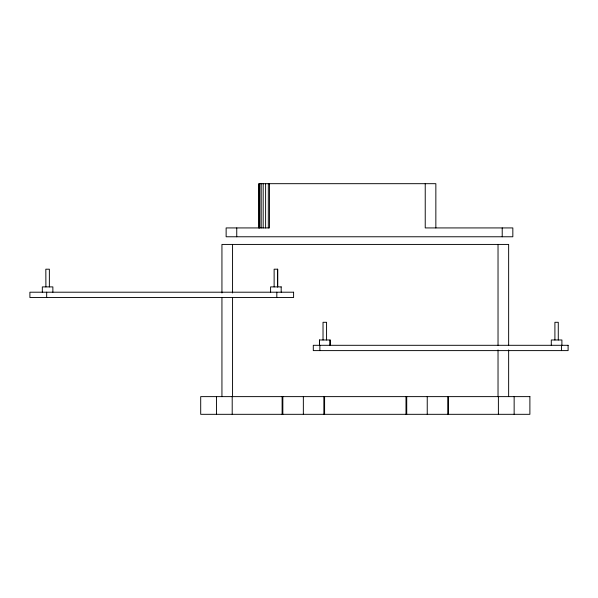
<?xml version="1.0" encoding="UTF-8"?>
<svg xmlns="http://www.w3.org/2000/svg" width="598" height="598" viewBox="0 0 598 598"><rect width="100%" height="100%" fill="white"/><g stroke="black" fill="none" stroke-linecap="round" stroke-linejoin="round"><path stroke-width="0.9" d="M281.209 286.898L270.588 286.898L270.588 292.205M330.081 339.985L330.081 345.3L330.103 339.985L319.489 339.985L319.489 345.3M561.903 345.3L561.903 339.985L551.289 339.985L551.289 345.3M561.529 345.3L561.529 350.607M558.285 339.985L558.27 322.292L554.907 322.292L554.907 339.985M514.145 396.624L514.145 414.317M508.644 345.263L508.644 244.425L221.94 244.425L221.94 292.975M508.644 349.935L508.644 396.624M502.215 227.928L502.215 236.771M498.388 396.624L498.388 414.317M498.029 244.425L498.029 345.263M498.029 349.935L498.029 396.624M448.478 396.624L448.478 414.317M447.753 396.624L447.753 414.317M435.852 227.928L435.852 183.683L258.927 183.683L258.964 227.928M427.241 396.624L427.241 414.317M425.23 183.683L425.23 227.928L512.837 227.928L512.837 236.771L226.134 236.771L226.134 227.928L269.489 227.928L269.489 183.683M406.722 396.624L406.722 414.317M405.997 396.624L405.997 414.317M326.568 339.985L326.568 322.292L323.025 322.292L323.025 339.985M324.594 396.624L324.594 414.317M323.869 396.624L323.869 414.317M319.87 345.3L319.87 350.607M319.511 339.985L319.511 345.3M303.35 396.624L303.35 414.317M282.839 396.624L282.839 414.317M282.114 396.624L282.114 414.317M281.172 286.898L281.209 292.205M277.666 286.898L277.666 269.197L274.131 269.197L274.131 286.898M277.644 269.197L277.644 286.898M276.822 292.205L276.822 297.512M268.308 183.683L268.308 227.928M265.617 183.683L265.617 227.928M263.187 183.683L263.187 227.928M261.191 183.683L261.191 227.928M259.756 183.683L259.756 227.928M258.994 183.683L258.994 227.928M236.748 227.928L236.748 236.771M232.562 244.425L232.562 292.975M232.562 297.647L232.562 396.624M232.203 396.624L232.203 414.317M221.94 297.647L221.94 396.624M216.446 396.624L216.446 414.317M52.878 292.205L52.863 286.898L42.316 286.898L42.316 292.205M49.365 286.898L49.365 269.197L45.829 269.197L45.897 286.898M46.674 292.205L46.674 297.512M293.596 292.205L29.9 292.205L29.9 297.512L293.596 297.512L293.596 292.205M568.1 345.3L313.292 345.3L313.292 350.607L568.1 350.607L568.1 345.3M529.888 396.624L200.704 396.624L200.704 414.317L529.888 414.317L529.888 396.624"/></g></svg>
